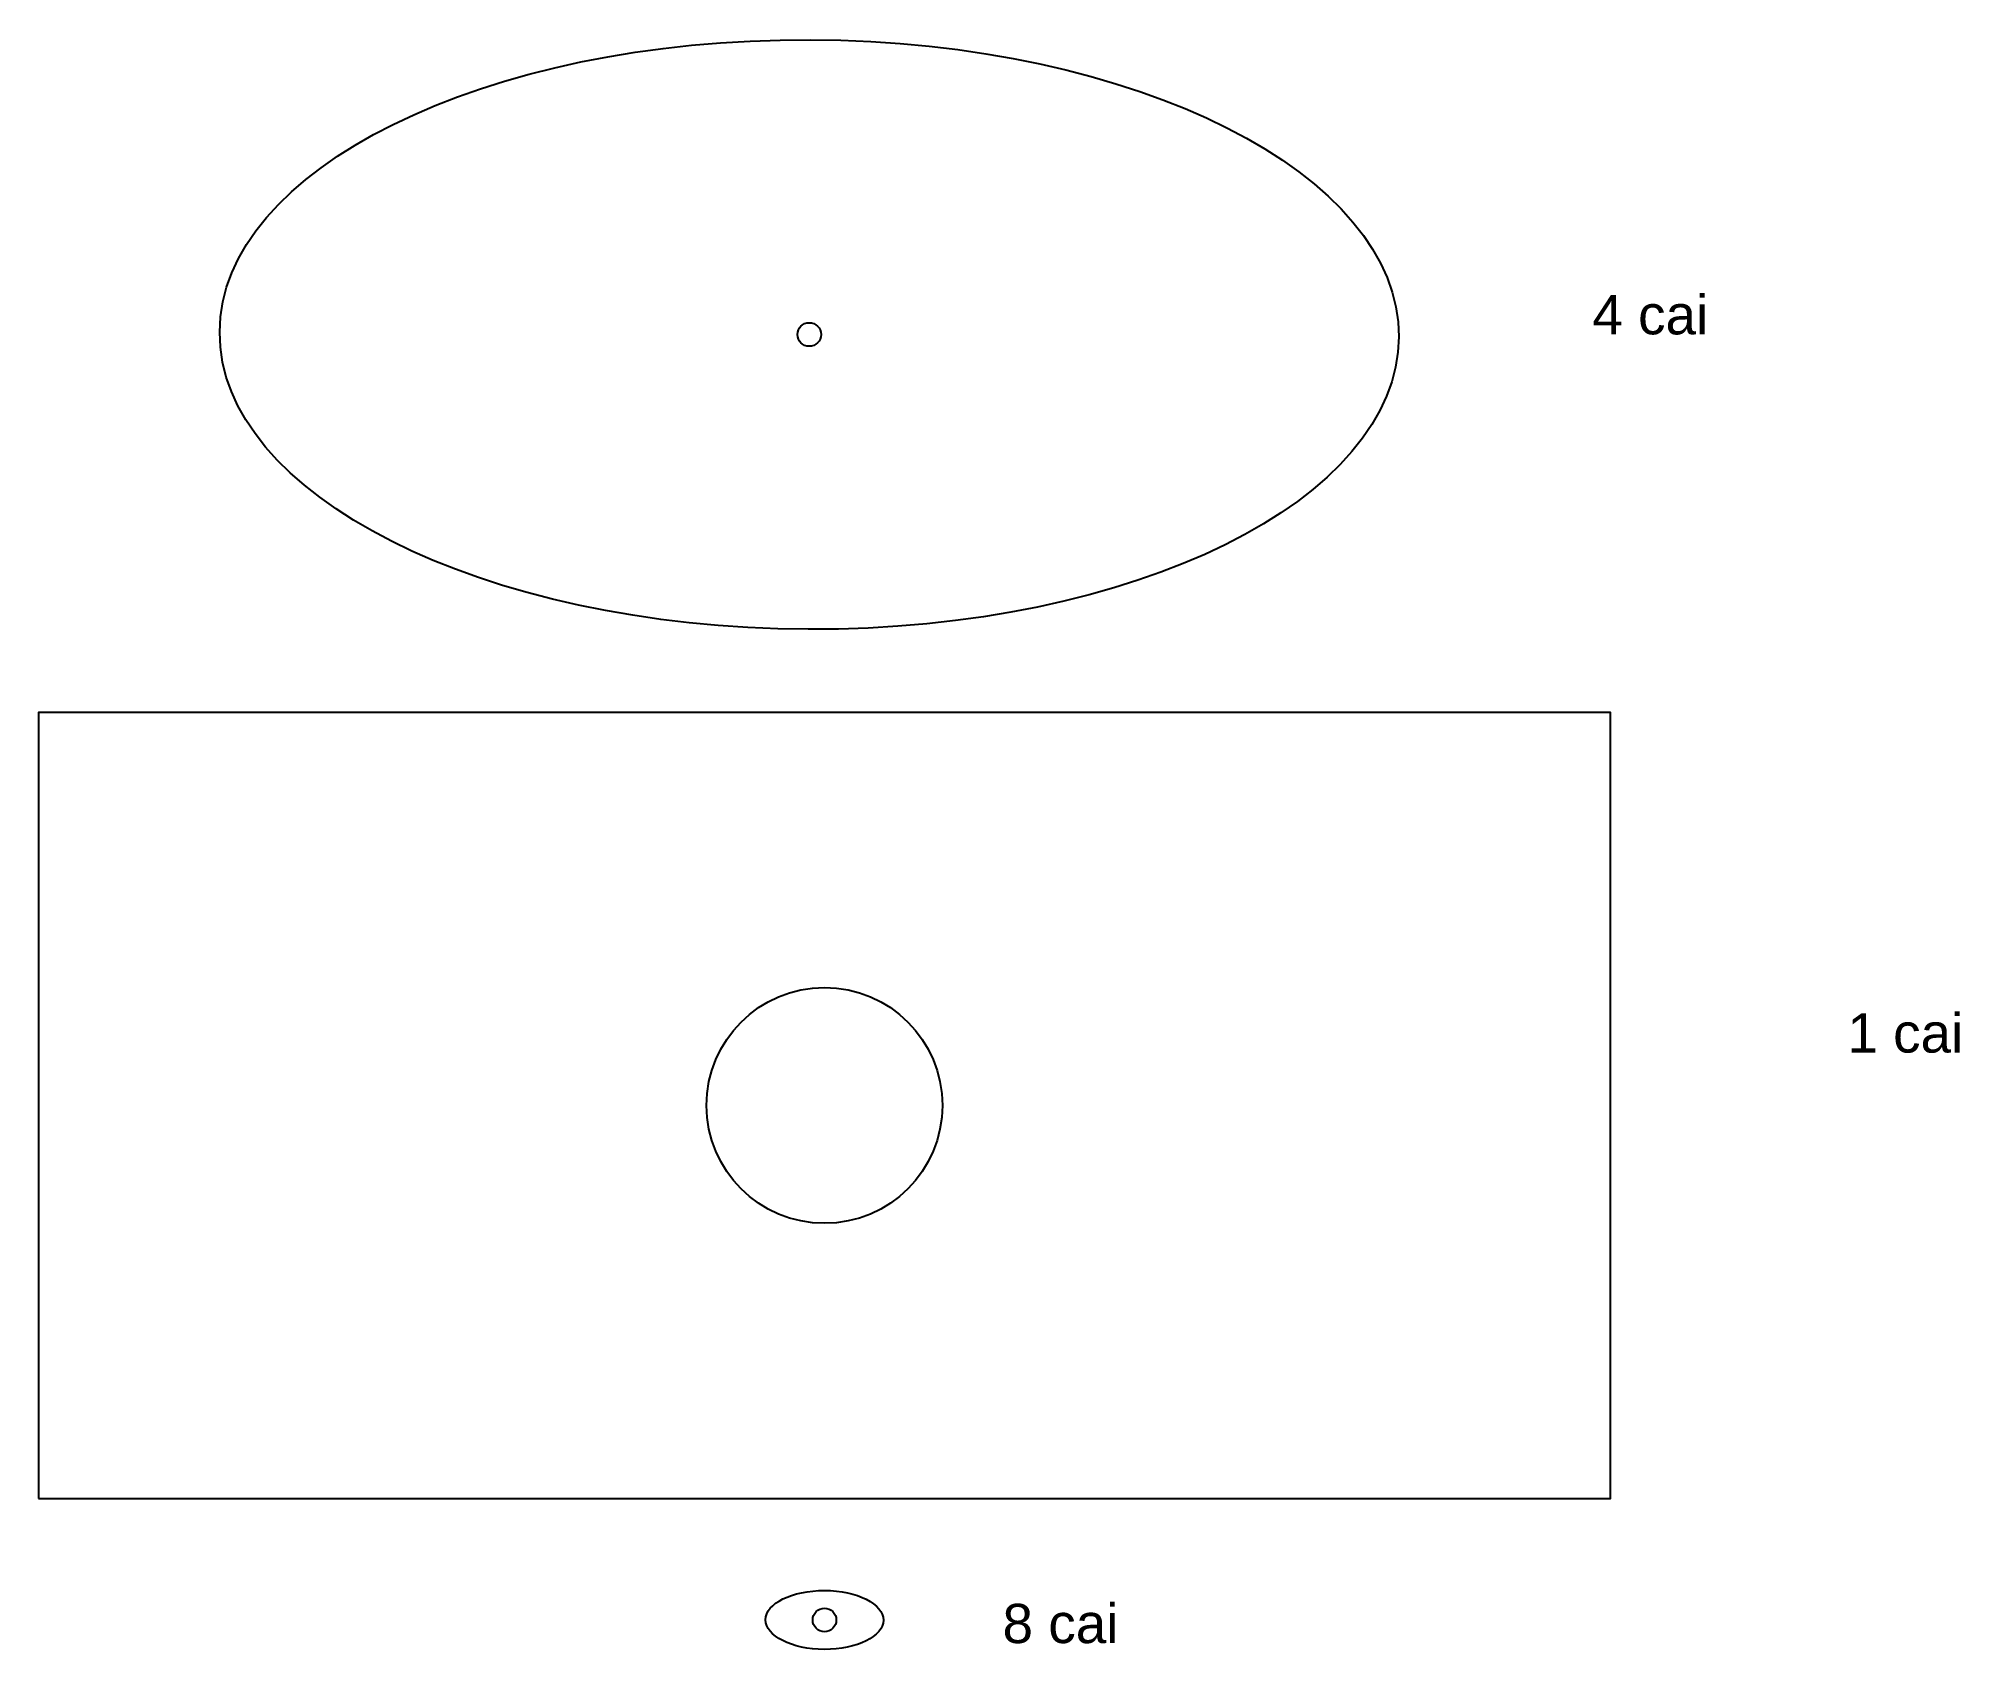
# Model space of a CAD drawing. Header units: millimetres. Extents: x 1000 to 1489, y 962 to 1371.
import ezdxf

# ---------------------------------------------------------------- set-up
doc = ezdxf.new("R2010")
doc.units = ezdxf.units.MM
doc.styles.get("Standard").update_dxf_attribs({"font": 'arial.ttf'})

msp = doc.modelspace()

# ---------------------------------------------------------------- linework, layer by layer
msp.add_lwpolyline([(1000, 1000), (1400, 1000), (1400, 1200), (1000, 1200)], close=True)
for centre, radius in [((1196.12, 1296.15), 3), ((1200, 1100), 30), ((1200, 969.08), 3)]:
    msp.add_circle(centre, radius)
for centre, major_axis in [((1196.12, 1296.15), (150, -0.62)), ((1200, 969.08), (15, -0.06))]:
    msp.add_ellipse(centre, major_axis=major_axis, ratio=0.5)

# ---------------------------------------------------------------- texts
at = {"char_height": 10, "attachment_point": 1}
for s, insert in [('4 cai', (1395.36, 1306.19)), ('1 cai', (1460.25, 1123.44)), ('8 cai', (1245.3, 973.19))]:
    msp.add_mtext_dynamic_manual_height_columns(s, width=49.3914, gutter_width=12.5, heights=[0], dxfattribs=dict(at, insert=insert))

doc.saveas('drawing.dxf')
